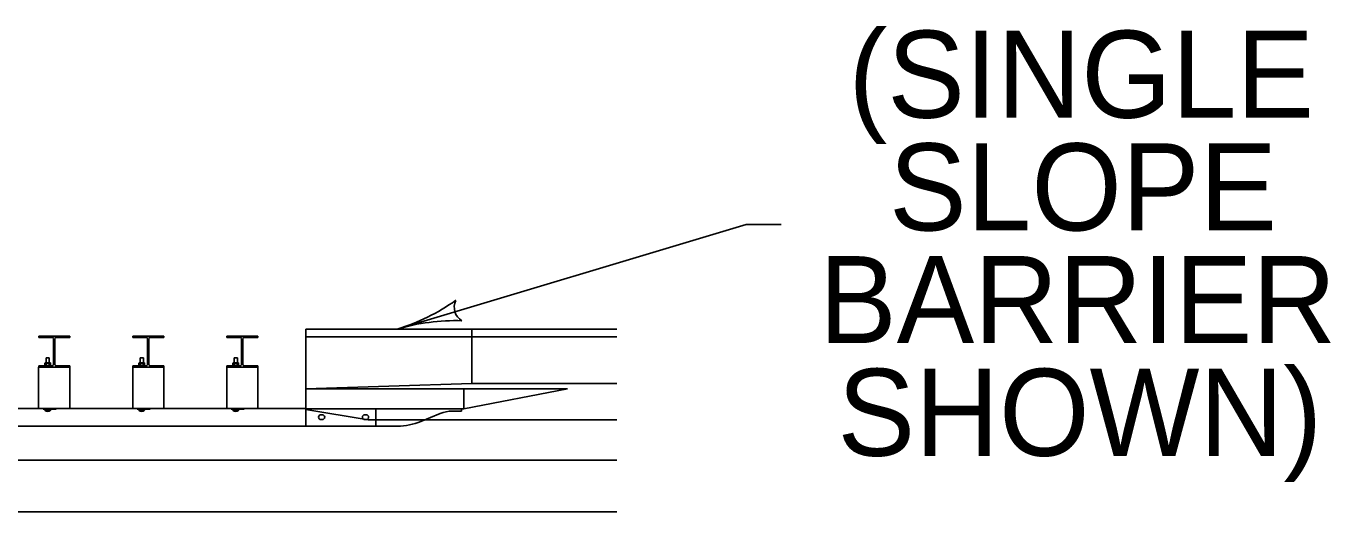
# Model space of a CAD drawing. Extents: x 503 to 668, y 143 to 243.
# Drawn here: x 578.52 to 589.01, y 184.68 to 188.58 of the extents above; entities that cross this region are included whole.
import ezdxf

# ---------------------------------------------------------------- set-up
doc = ezdxf.new("R2010")
doc.units = 0
for name, color, linetype in [('BR 2020 Reprint', 7, 'Continuous'), ('Level 1', 7, 'Continuous'), ('Level 2', 7, 'Continuous'), ('R_OR_NAMEBOUND_PR', 7, 'Continuous'), ('R_PL_GRAILLT_PR', 7, 'Continuous'), ('RW 2024 Reprint', 7, 'Continuous'), ('SB_STD_SEPIA', 7, 'Continuous')]:
    doc.layers.add(name, color=color, linetype=linetype)

msp = doc.modelspace()

# ---------------------------------------------------------------- linework, layer by layer
at = {"layer": 'BR 2020 Reprint'}
for centre, radius, start, end in [((581.033, 187.699), 1.621, 286.8259, 305.4947), ((582.092, 186.325), 0.13, 155.6005, 237.7172), ((581.033, 187.699), 1.621, 286.8137, 286.8259), ((581.971, 184.595), 1.621, 88.1731, 106.8198)]:
    msp.add_arc(centre, radius, start, end, dxfattribs=at)
at = {"layer": 'Level 1'}
for p, q in [((578.619, 186.081), (578.619, 186.092)), ((578.619, 186.092), (578.868, 186.092)), ((578.728, 186.081), (578.619, 186.081)), ((578.738, 185.902), (578.738, 186.032)), ((578.739, 186.071), (578.739, 186.071)), ((578.739, 185.864), (578.739, 186.071)), ((578.748, 186.071), (578.748, 186.071)), ((578.748, 186.071), (578.748, 185.864)), ((578.749, 186.032), (578.749, 185.902)), ((578.868, 186.081), (578.759, 186.081)), ((578.868, 186.092), (578.868, 186.081)), ((579.375, 186.081), (579.375, 186.092)), ((579.375, 186.092), (579.625, 186.092)), ((579.485, 186.081), (579.375, 186.081)), ((579.495, 186.071), (579.495, 186.071)), ((579.495, 185.864), (579.495, 186.071)), ((579.495, 185.902), (579.495, 186.032)), ((579.505, 186.071), (579.505, 186.071)), ((579.505, 186.071), (579.505, 185.864)), ((579.505, 186.032), (579.505, 185.902)), ((579.625, 186.081), (579.515, 186.081)), ((579.625, 186.092), (579.625, 186.081)), ((580.131, 186.081), (580.131, 186.092)), ((580.131, 186.092), (580.381, 186.092)), ((580.241, 186.081), (580.131, 186.081)), ((580.251, 186.071), (580.251, 186.071)), ((580.251, 185.864), (580.251, 186.071)), ((580.251, 185.902), (580.251, 186.032)), ((580.261, 186.071), (580.261, 186.071)), ((580.261, 186.071), (580.261, 185.864)), ((580.261, 186.032), (580.261, 185.902)), ((580.381, 186.081), (580.271, 186.081)), ((580.381, 186.092), (580.381, 186.081)), ((578.618, 185.843), (578.618, 185.509)), ((578.619, 185.853), (578.626, 185.853)), ((578.619, 185.843), (578.619, 185.853)), ((578.621, 185.843), (578.619, 185.843)), ((578.621, 185.843), (578.619, 185.843)), ((578.689, 185.843), (578.621, 185.843)), ((578.626, 185.853), (578.684, 185.853)), ((578.669, 185.858), (578.669, 185.874)), ((578.669, 185.856), (578.669, 185.858)), ((578.674, 185.877), (578.672, 185.877)), ((578.691, 185.877), (578.674, 185.877)), ((578.678, 185.916), (578.704, 185.916)), ((578.691, 185.853), (578.678, 185.853)), ((578.68, 185.875), (578.691, 185.875)), ((578.68, 185.856), (578.68, 185.874)), ((578.68, 185.856), (578.68, 185.856)), ((578.702, 185.855), (578.68, 185.855)), ((578.684, 185.853), (578.728, 185.853)), ((578.798, 185.843), (578.689, 185.843)), ((578.708, 185.877), (578.691, 185.877)), ((578.691, 185.875), (578.702, 185.875)), ((578.704, 185.853), (578.691, 185.853)), ((578.703, 185.856), (578.703, 185.874)), ((578.711, 185.877), (578.708, 185.877)), ((578.714, 185.856), (578.714, 185.874)), ((578.759, 185.853), (578.803, 185.853)), ((578.866, 185.843), (578.798, 185.843)), ((578.869, 185.843), (578.798, 185.843)), ((578.803, 185.853), (578.861, 185.853)), ((578.861, 185.853), (578.868, 185.853)), ((578.869, 185.843), (578.866, 185.843)), ((578.868, 185.843), (578.866, 185.843)), ((578.868, 185.853), (578.868, 185.843)), ((578.868, 185.509), (578.868, 185.843)), ((579.375, 185.853), (579.382, 185.853)), ((579.375, 185.843), (579.375, 185.853)), ((579.375, 185.843), (579.375, 185.509)), ((579.377, 185.843), (579.375, 185.843)), ((579.377, 185.843), (579.375, 185.843)), ((579.445, 185.843), (579.377, 185.843)), ((579.382, 185.853), (579.441, 185.853)), ((579.425, 185.858), (579.425, 185.874)), ((579.425, 185.856), (579.425, 185.858)), ((579.431, 185.877), (579.428, 185.877)), ((579.448, 185.877), (579.431, 185.877)), ((579.435, 185.916), (579.461, 185.916)), ((579.448, 185.853), (579.435, 185.853)), ((579.436, 185.856), (579.436, 185.874)), ((579.436, 185.856), (579.436, 185.856)), ((579.437, 185.875), (579.448, 185.875)), ((579.459, 185.855), (579.437, 185.855)), ((579.441, 185.853), (579.485, 185.853)), ((579.554, 185.843), (579.445, 185.843)), ((579.465, 185.877), (579.448, 185.877)), ((579.448, 185.875), (579.459, 185.875)), ((579.461, 185.853), (579.448, 185.853)), ((579.459, 185.856), (579.459, 185.874)), ((579.467, 185.877), (579.465, 185.877)), ((579.47, 185.856), (579.47, 185.874)), ((579.515, 185.853), (579.559, 185.853)), ((579.622, 185.843), (579.554, 185.843)), ((579.625, 185.843), (579.554, 185.843)), ((579.559, 185.853), (579.618, 185.853)), ((579.618, 185.853), (579.625, 185.853)), ((579.625, 185.843), (579.622, 185.843)), ((579.625, 185.843), (579.622, 185.843)), ((579.625, 185.853), (579.625, 185.843)), ((579.625, 185.509), (579.625, 185.843)), ((580.131, 185.853), (580.138, 185.853)), ((580.131, 185.843), (580.131, 185.853)), ((580.131, 185.843), (580.131, 185.509)), ((580.134, 185.843), (580.131, 185.843)), ((580.134, 185.843), (580.131, 185.843)), ((580.201, 185.843), (580.134, 185.843)), ((580.138, 185.853), (580.197, 185.853)), ((580.181, 185.858), (580.181, 185.874)), ((580.181, 185.856), (580.181, 185.858)), ((580.187, 185.877), (580.184, 185.877)), ((580.204, 185.877), (580.187, 185.877)), ((580.191, 185.916), (580.217, 185.916)), ((580.204, 185.853), (580.191, 185.853)), ((580.193, 185.875), (580.204, 185.875)), ((580.193, 185.856), (580.193, 185.874)), ((580.193, 185.856), (580.193, 185.856)), ((580.215, 185.855), (580.193, 185.855)), ((580.197, 185.853), (580.241, 185.853)), ((580.311, 185.843), (580.201, 185.843)), ((580.221, 185.877), (580.204, 185.877)), ((580.204, 185.875), (580.215, 185.875)), ((580.217, 185.853), (580.204, 185.853)), ((580.215, 185.856), (580.215, 185.874)), ((580.224, 185.877), (580.221, 185.877)), ((580.227, 185.856), (580.227, 185.874)), ((580.271, 185.853), (580.315, 185.853)), ((580.378, 185.843), (580.311, 185.843)), ((580.381, 185.843), (580.311, 185.843)), ((580.315, 185.853), (580.374, 185.853)), ((580.374, 185.853), (580.381, 185.853)), ((580.381, 185.843), (580.378, 185.843)), ((580.381, 185.843), (580.378, 185.843)), ((580.381, 185.853), (580.381, 185.843)), ((580.381, 185.509), (580.381, 185.843)), ((580.769, 185.509), (576.542, 185.509)), ((578.618, 185.509), (578.868, 185.509)), ((578.759, 185.508), (578.655, 185.508)), ((578.655, 185.503), (578.759, 185.503)), ((578.668, 185.499), (578.668, 185.499)), ((578.668, 185.499), (578.715, 185.499)), ((578.668, 185.499), (578.668, 185.495)), ((578.691, 185.508), (578.67, 185.508)), ((578.678, 185.508), (578.678, 185.509)), ((578.712, 185.508), (578.691, 185.508)), ((578.704, 185.508), (578.704, 185.509)), ((578.715, 185.499), (578.715, 185.499)), ((578.715, 185.495), (578.715, 185.499)), ((578.743, 185.508), (578.743, 185.503)), ((579.375, 185.509), (579.625, 185.509)), ((579.515, 185.508), (579.411, 185.508)), ((579.411, 185.503), (579.515, 185.503)), ((579.424, 185.499), (579.424, 185.499)), ((579.424, 185.499), (579.471, 185.499)), ((579.424, 185.499), (579.424, 185.495)), ((579.447, 185.508), (579.427, 185.508)), ((579.434, 185.508), (579.434, 185.509)), ((579.468, 185.508), (579.447, 185.508)), ((579.461, 185.508), (579.461, 185.509)), ((579.471, 185.499), (579.471, 185.499)), ((579.471, 185.495), (579.471, 185.499)), ((579.5, 185.508), (579.5, 185.503)), ((580.131, 185.509), (580.381, 185.509)), ((580.271, 185.508), (580.167, 185.508)), ((580.167, 185.503), (580.271, 185.503)), ((580.18, 185.499), (580.18, 185.499)), ((580.18, 185.499), (580.227, 185.499)), ((580.18, 185.499), (580.18, 185.495)), ((580.204, 185.508), (580.183, 185.508)), ((580.191, 185.508), (580.191, 185.509)), ((580.225, 185.508), (580.204, 185.508)), ((580.217, 185.508), (580.217, 185.509)), ((580.227, 185.499), (580.227, 185.499)), ((580.227, 185.495), (580.227, 185.499)), ((580.256, 185.508), (580.256, 185.503)), ((581.332, 185.368), (581.331, 185.508)), ((582.019, 185.508), (582.019, 185.488)), ((581.694, 185.405), (581.849, 185.469)), ((581.944, 185.488), (582.019, 185.488)), ((574.577, 185.368), (581.332, 185.368)), ((580.769, 185.368), (581.504, 185.368))]:
    msp.add_line(p, q, dxfattribs=at)
for points in [[(580.89, 185.46), (580.9, 185.46)], [(580.9, 185.421), (580.89, 185.421)], [(581.243, 185.46), (581.253, 185.46)], [(581.253, 185.421), (581.243, 185.421)]]:
    msp.add_lwpolyline(points, dxfattribs=at)
for centre, radius, start, end in [((578.728, 186.071), 0.0104, 3.4364, 89.9994), ((578.759, 186.071), 0.0104, 89.992, 176.5636), ((579.485, 186.071), 0.0104, 3.4364, 89.9994), ((579.515, 186.071), 0.0104, 89.992, 176.5636), ((580.241, 186.071), 0.0104, 3.4364, 89.9994), ((580.271, 186.071), 0.0104, 89.992, 176.5636), ((578.728, 185.864), 0.0104, 270.0008, 0.0032), ((578.759, 185.864), 0.0104, 179.9968, 270.0078), ((579.485, 185.864), 0.0104, 270.0008, 0.0032), ((579.515, 185.864), 0.0104, 179.9968, 270.0078), ((580.241, 185.864), 0.0104, 270.0008, 0.0032), ((580.271, 185.864), 0.0104, 179.9968, 270.0078), ((578.691, 185.519), 0.0332, 225.0425, 314.9575), ((579.447, 185.519), 0.0332, 225.0425, 314.9575), ((580.204, 185.519), 0.0332, 225.0425, 314.9575), ((580.89, 185.44), 0.0196, 90.0005, 270.0005), ((580.9, 185.44), 0.0196, 270.0005, 90.0005), ((581.243, 185.44), 0.0196, 90.0005, 270.0005), ((581.253, 185.44), 0.0196, 270.0005, 90.0005), ((581.504, 185.868), 0.5, 270, 292.3287), ((581.944, 185.238), 0.25, 90, 112.3287)]:
    msp.add_arc(centre, radius, start, end, dxfattribs=at)
for points, degree in [([(578.676, 186.081), (578.676, 186.092)], 1), ([(578.707, 186.092), (578.707, 186.081)], 1), ([(579.432, 186.081), (579.432, 186.092)], 1), ([(579.463, 186.092), (579.463, 186.081)], 1), ([(580.188, 186.081), (580.188, 186.092)], 1), ([(580.22, 186.092), (580.22, 186.081)], 1), ([(578.739, 185.983), (578.748, 185.983)], 1), ([(578.748, 185.952), (578.739, 185.952)], 1), ([(579.495, 185.983), (579.505, 185.983)], 1), ([(579.505, 185.952), (579.495, 185.952)], 1), ([(580.251, 185.983), (580.261, 185.983)], 1), ([(580.261, 185.952), (580.251, 185.952)], 1), ([(578.669, 185.874), (578.67, 185.875), (578.671, 185.876), (578.673, 185.877), (578.674, 185.877), (578.674, 185.877)], 3), ([(578.669, 185.874), (578.672, 185.877)], 1), ([(578.672, 185.853), (578.669, 185.856)], 1), ([(578.669, 185.856), (578.67, 185.855), (578.671, 185.854), (578.673, 185.853), (578.674, 185.853), (578.674, 185.853)], 3), ([(578.674, 185.877), (578.675, 185.877), (578.677, 185.876), (578.679, 185.875), (578.68, 185.874), (578.68, 185.874)], 3), ([(578.674, 185.877), (578.674, 185.877)], 1), ([(578.674, 185.853), (578.675, 185.853), (578.677, 185.854), (578.679, 185.855), (578.68, 185.856), (578.68, 185.856)], 3), ([(578.676, 185.843), (578.676, 185.853)], 1), ([(578.678, 185.877), (578.678, 185.916)], 1), ([(578.68, 185.875), (578.678, 185.877)], 1), ([(578.678, 185.853), (578.68, 185.855)], 1), ([(578.678, 185.853), (578.678, 185.853)], 1), ([(578.691, 185.877), (578.691, 185.877), (578.689, 185.877), (578.686, 185.876), (578.683, 185.875), (578.681, 185.874), (578.68, 185.874)], 3), ([(578.68, 185.855), (578.68, 185.875)], 1), ([(578.691, 185.853), (578.691, 185.853), (578.689, 185.853), (578.686, 185.854), (578.683, 185.855), (578.681, 185.856), (578.68, 185.856)], 3), ([(578.703, 185.874), (578.702, 185.874), (578.699, 185.875), (578.696, 185.876), (578.693, 185.877), (578.691, 185.877)], 3), ([(578.703, 185.856), (578.702, 185.856), (578.699, 185.855), (578.696, 185.854), (578.693, 185.853), (578.691, 185.853)], 3), ([(578.704, 185.877), (578.702, 185.875)], 1), ([(578.702, 185.875), (578.702, 185.855)], 1), ([(578.702, 185.855), (578.704, 185.853)], 1), ([(578.703, 185.874), (578.704, 185.875), (578.705, 185.876), (578.707, 185.877), (578.708, 185.877), (578.708, 185.877)], 3), ([(578.703, 185.856), (578.704, 185.855), (578.705, 185.854), (578.707, 185.853), (578.708, 185.853), (578.708, 185.853)], 3), ([(578.704, 185.916), (578.704, 185.877)], 1), ([(578.704, 185.853), (578.704, 185.853)], 1), ([(578.707, 185.853), (578.707, 185.843)], 1), ([(578.708, 185.877), (578.709, 185.877), (578.711, 185.876), (578.713, 185.875), (578.714, 185.874), (578.714, 185.874)], 3), ([(578.708, 185.853), (578.709, 185.853), (578.711, 185.854), (578.713, 185.855), (578.714, 185.856), (578.714, 185.856)], 3), ([(578.711, 185.877), (578.714, 185.874)], 1), ([(578.714, 185.856), (578.711, 185.853)], 1), ([(579.425, 185.874), (579.426, 185.875), (579.428, 185.876), (579.43, 185.877), (579.431, 185.877), (579.431, 185.877)], 3), ([(579.425, 185.874), (579.428, 185.877)], 1), ([(579.428, 185.853), (579.425, 185.856)], 1), ([(579.425, 185.856), (579.426, 185.855), (579.428, 185.854), (579.43, 185.853), (579.431, 185.853), (579.431, 185.853)], 3), ([(579.431, 185.877), (579.43, 185.877)], 1), ([(579.431, 185.877), (579.432, 185.877), (579.433, 185.876), (579.435, 185.875), (579.436, 185.874), (579.436, 185.874)], 3), ([(579.431, 185.853), (579.432, 185.853), (579.433, 185.854), (579.435, 185.855), (579.436, 185.856), (579.436, 185.856)], 3), ([(579.432, 185.843), (579.432, 185.853)], 1), ([(579.435, 185.877), (579.435, 185.916)], 1), ([(579.437, 185.875), (579.435, 185.877)], 1), ([(579.435, 185.853), (579.437, 185.855)], 1), ([(579.435, 185.853), (579.435, 185.853)], 1), ([(579.448, 185.877), (579.447, 185.877), (579.446, 185.877), (579.443, 185.876), (579.439, 185.875), (579.437, 185.874), (579.436, 185.874)], 3), ([(579.448, 185.853), (579.447, 185.853), (579.446, 185.853), (579.443, 185.854), (579.439, 185.855), (579.437, 185.856), (579.436, 185.856)], 3), ([(579.437, 185.855), (579.437, 185.875)], 1), ([(579.459, 185.874), (579.458, 185.874), (579.456, 185.875), (579.452, 185.876), (579.449, 185.877), (579.448, 185.877)], 3), ([(579.459, 185.856), (579.458, 185.856), (579.456, 185.855), (579.452, 185.854), (579.449, 185.853), (579.448, 185.853)], 3), ([(579.459, 185.874), (579.46, 185.875), (579.461, 185.876), (579.464, 185.877), (579.465, 185.877), (579.465, 185.877)], 3), ([(579.461, 185.877), (579.459, 185.875)], 1), ([(579.459, 185.875), (579.459, 185.855)], 1), ([(579.459, 185.856), (579.46, 185.855), (579.461, 185.854), (579.464, 185.853), (579.465, 185.853), (579.465, 185.853)], 3), ([(579.459, 185.855), (579.461, 185.853)], 1), ([(579.461, 185.916), (579.461, 185.877)], 1), ([(579.461, 185.853), (579.461, 185.853)], 1), ([(579.463, 185.853), (579.463, 185.843)], 1), ([(579.465, 185.877), (579.465, 185.877), (579.467, 185.876), (579.469, 185.875), (579.47, 185.874), (579.47, 185.874)], 3), ([(579.465, 185.853), (579.465, 185.853), (579.467, 185.854), (579.469, 185.855), (579.47, 185.856), (579.47, 185.856)], 3), ([(579.467, 185.877), (579.47, 185.874)], 1), ([(579.47, 185.856), (579.467, 185.853)], 1), ([(580.181, 185.874), (580.182, 185.875), (580.184, 185.876), (580.186, 185.877), (580.187, 185.877), (580.187, 185.877)], 3), ([(580.181, 185.874), (580.184, 185.877)], 1), ([(580.184, 185.853), (580.181, 185.856)], 1), ([(580.181, 185.856), (580.182, 185.855), (580.184, 185.854), (580.186, 185.853), (580.187, 185.853), (580.187, 185.853)], 3), ([(580.187, 185.877), (580.188, 185.877), (580.19, 185.876), (580.191, 185.875), (580.192, 185.874), (580.193, 185.874)], 3), ([(580.187, 185.877), (580.187, 185.877)], 1), ([(580.187, 185.853), (580.188, 185.853), (580.19, 185.854), (580.191, 185.855), (580.192, 185.856), (580.193, 185.856)], 3), ([(580.188, 185.843), (580.188, 185.853)], 1), ([(580.191, 185.877), (580.191, 185.916)], 1), ([(580.193, 185.875), (580.191, 185.877)], 1), ([(580.191, 185.853), (580.193, 185.855)], 1), ([(580.191, 185.853), (580.191, 185.853)], 1), ([(580.204, 185.877), (580.204, 185.877), (580.202, 185.877), (580.199, 185.876), (580.195, 185.875), (580.193, 185.874), (580.193, 185.874)], 3), ([(580.193, 185.855), (580.193, 185.875)], 1), ([(580.204, 185.853), (580.204, 185.853), (580.202, 185.853), (580.199, 185.854), (580.195, 185.855), (580.193, 185.856), (580.193, 185.856)], 3), ([(580.215, 185.874), (580.214, 185.874), (580.212, 185.875), (580.208, 185.876), (580.205, 185.877), (580.204, 185.877)], 3), ([(580.215, 185.856), (580.214, 185.856), (580.212, 185.855), (580.208, 185.854), (580.205, 185.853), (580.204, 185.853)], 3), ([(580.215, 185.874), (580.216, 185.875), (580.218, 185.876), (580.22, 185.877), (580.221, 185.877), (580.221, 185.877)], 3), ([(580.217, 185.877), (580.215, 185.875)], 1), ([(580.215, 185.875), (580.215, 185.855)], 1), ([(580.215, 185.856), (580.216, 185.855), (580.218, 185.854), (580.22, 185.853), (580.221, 185.853), (580.221, 185.853)], 3), ([(580.215, 185.855), (580.217, 185.853)], 1), ([(580.217, 185.916), (580.217, 185.877)], 1), ([(580.217, 185.853), (580.217, 185.853)], 1), ([(580.22, 185.853), (580.22, 185.843)], 1), ([(580.221, 185.877), (580.222, 185.877), (580.223, 185.876), (580.225, 185.875), (580.226, 185.874), (580.227, 185.874)], 3), ([(580.221, 185.853), (580.222, 185.853), (580.223, 185.854), (580.225, 185.855), (580.226, 185.856), (580.227, 185.856)], 3), ([(580.224, 185.877), (580.227, 185.874)], 1), ([(580.227, 185.856), (580.224, 185.853)], 1), ([(578.655, 185.503), (578.655, 185.508)], 1), ([(578.67, 185.499), (578.67, 185.508)], 1), ([(578.691, 185.5), (578.691, 185.5), (578.69, 185.5), (578.687, 185.499), (578.684, 185.499), (578.684, 185.499)], 3), ([(578.699, 185.499), (578.698, 185.499), (578.695, 185.499), (578.693, 185.5), (578.691, 185.5), (578.691, 185.5)], 3), ([(578.712, 185.508), (578.712, 185.499)], 1), ([(578.759, 185.508), (578.759, 185.503)], 1), ([(579.411, 185.503), (579.411, 185.508)], 1), ([(579.427, 185.499), (579.427, 185.508)], 1), ([(579.447, 185.5), (579.447, 185.5), (579.446, 185.5), (579.443, 185.499), (579.441, 185.499), (579.44, 185.499)], 3), ([(579.455, 185.499), (579.454, 185.499), (579.452, 185.499), (579.449, 185.5), (579.448, 185.5), (579.447, 185.5)], 3), ([(579.468, 185.508), (579.468, 185.499)], 1), ([(579.515, 185.508), (579.515, 185.503)], 1), ([(580.167, 185.503), (580.167, 185.508)], 1), ([(580.183, 185.499), (580.183, 185.508)], 1), ([(580.204, 185.5), (580.204, 185.5), (580.202, 185.5), (580.2, 185.499), (580.197, 185.499), (580.196, 185.499)], 3), ([(580.211, 185.499), (580.211, 185.499), (580.208, 185.499), (580.205, 185.5), (580.204, 185.5), (580.204, 185.5)], 3), ([(580.225, 185.508), (580.225, 185.499)], 1), ([(580.271, 185.508), (580.271, 185.503)], 1)]:
    msp.add_open_spline(points, degree=degree, dxfattribs=at)
at = {"layer": 'R_OR_NAMEBOUND_PR'}
for p, q in [((580.769, 185.667), (580.769, 185.508)), ((582.874, 185.667), (580.769, 185.667)), ((582.874, 185.667), (582.04, 185.508)), ((582.04, 185.667), (582.04, 185.508)), ((582.04, 185.508), (580.769, 185.508)), ((582.04, 185.508), (581.207, 185.508))]:
    msp.add_line(p, q, dxfattribs=at)
at = {"layer": 'R_PL_GRAILLT_PR'}
msp.add_line((583.269, 184.678), (519.297, 184.678), dxfattribs=at)
at = {"layer": 'RW 2024 Reprint'}
msp.add_line((583.269, 185.095), (519.297, 185.095), dxfattribs=at)
at = {"layer": 'SB_STD_SEPIA'}
for p, q in [((584.311, 186.99), (581.502, 186.147)), ((584.591, 186.99), (584.311, 186.99)), ((580.769, 186.147), (580.769, 185.508)), ((583.269, 186.147), (580.769, 186.147)), ((582.103, 186.147), (582.103, 185.71)), ((583.269, 186.085), (580.769, 186.085)), ((582.103, 185.71), (580.769, 185.668)), ((583.269, 185.71), (582.103, 185.71)), ((580.769, 185.508), (580.769, 185.368)), ((580.769, 185.501), (581.269, 185.418)), ((581.725, 185.418), (581.269, 185.418)), ((583.269, 185.418), (581.725, 185.418))]:
    msp.add_line(p, q, dxfattribs=at)

# ---------------------------------------------------------------- texts
at = {"layer": 'Level 2'}
for s, p in [('(SINGLE ', (585.134, 187.847)), ('SLOPE', (585.46, 186.941)), ('BARRIER', (584.897, 186.035)), ('SHOWN)', (585.045, 185.129))]:
    msp.add_text(s, height=0.7, dxfattribs=at).set_placement(p)

doc.saveas('drawing.dxf')
